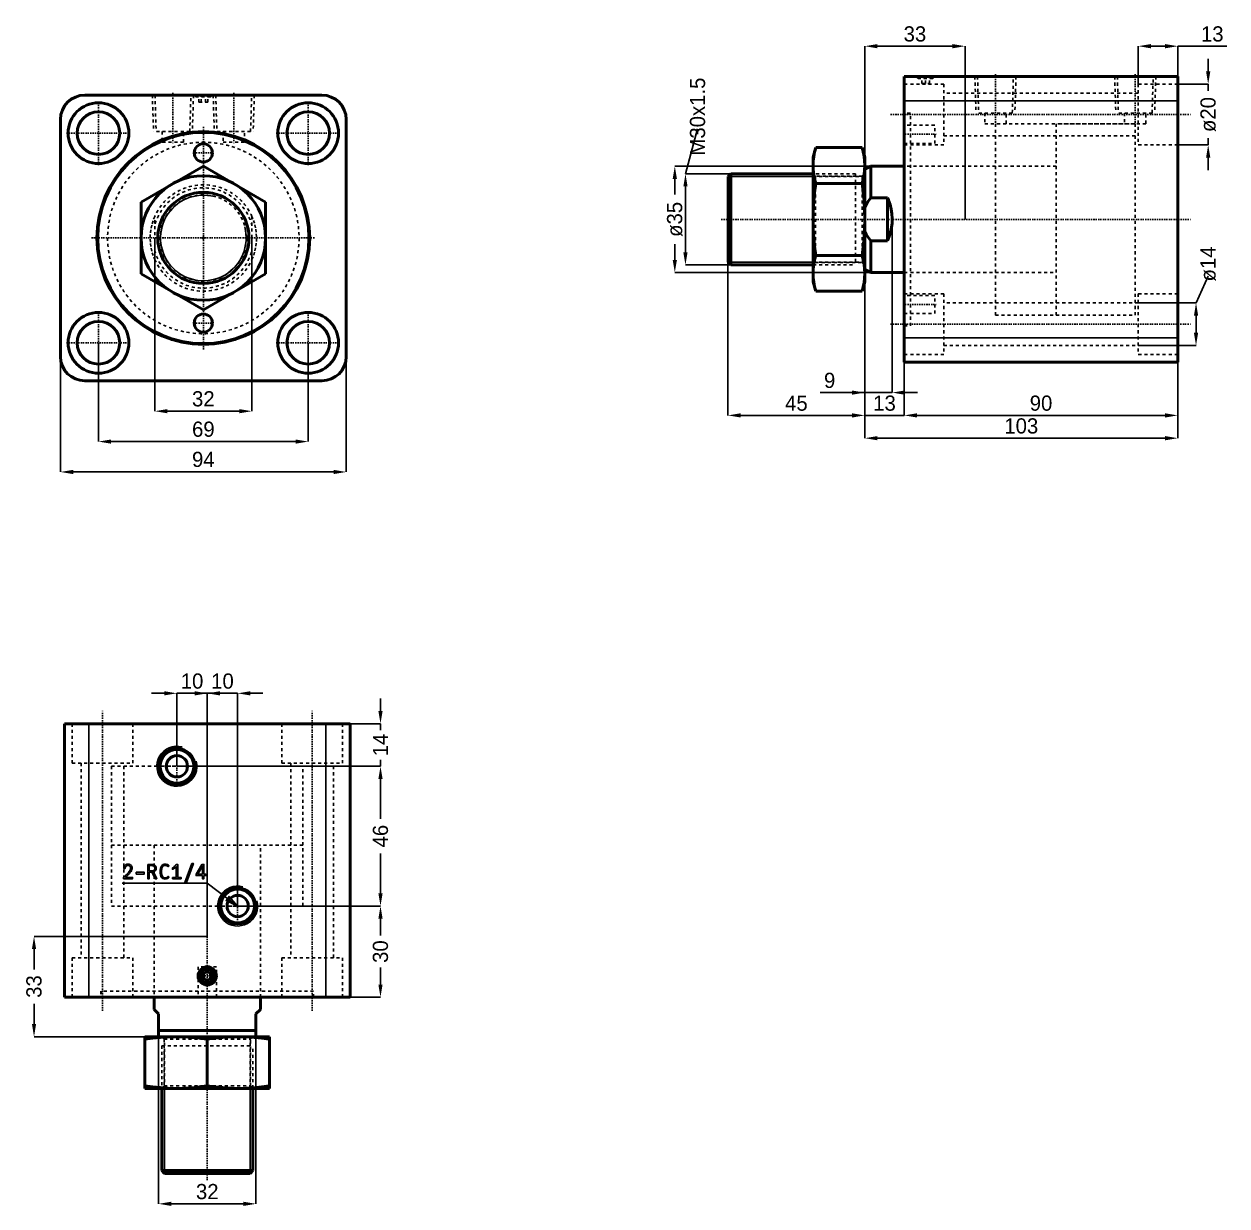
# Model space of a CAD drawing. Header units: millimetres. Extents: x -59 to 337, y -319 to 70.
import ezdxf

# ---------------------------------------------------------------- set-up
doc = ezdxf.new("R2010")
doc.units = ezdxf.units.MM
doc.linetypes.add('Center', pattern=[1.5, 0.45, -0.5, 0.05, -0.5])
doc.linetypes.add('Dashed', pattern=[2, 1, -1])
for name, color, linetype, lineweight in [('2d ConnectionPoints', 7, 'Continuous', 50), ('AM_0', 7, 'Continuous', 50), ('AM_4', 3, 'Continuous', 25), ('AM_5', 3, 'Continuous', 25), ('AM_7', 7, 'Center', 25), ('AM_9', 6, 'Dashed', 25)]:
    doc.layers.add(name, color=color, linetype=linetype, lineweight=lineweight)
doc.dimstyles.new('ISO-25', dxfattribs={"dimtxt": 2.5, "dimasz": 2.5, "dimexe": 1.25, "dimexo": 0.625, "dimtad": 1, "dimtxsty": 'Standard', "dimcen": 2.5, "dimadec": 0, "dimazin": 0, "dimtfac": 1, "dimtmove": 0, "dimatfit": 3, "dimfxl": 1, "dimarcsym": 0})

# ---------------------------------------------------------------- blocks, each defined once
blk = doc.blocks.new('1_CXHC_NUTM30X1_5_0_in_CXHC_A_EX_SD_63_20ST_0__CN_0')
at = {"layer": 'AM_0'}
for p, q in [((-20.5, 11.84), (0, 23.67)), ((0, 23.67), (20.5, 11.84)), ((-20.5, -11.84), (-20.5, 11.84)), ((20.5, 11.84), (20.5, -11.84)), ((0, -23.67), (-20.5, -11.84)), ((20.5, -11.84), (0, -23.67))]:
    blk.add_line(p, q, dxfattribs=at)
blk.add_circle((0, 0), 20.5, dxfattribs=at)
at = {"layer": 'AM_9'}
blk.add_circle((0, 0), 14.19, dxfattribs=at)
blk = doc.blocks.new('2_RODcxhc_a_sd_63_20_EX_0_in_CXHC_A_EX_SD_63_20ST_0__CN_0')
at = {"layer": 'AM_0'}
blk.add_circle((0, 0), 15, dxfattribs=at)
at = {"layer": 'AM_5'}
blk.add_arc((0, 0), 14.08, 75, 15, dxfattribs=at)
at = {"layer": 'AM_9'}
for p, q in [((-16, -7.09), (-16, 7.09)), ((16, 7.09), (16, -7.09))]:
    blk.add_line(p, q, dxfattribs=at)
for points in [[(-16, 7.09), (-16.56, 5.67), (-16.99, 4.2), (-17.29, 2.71), (-17.46, 1.19), (-17.5, -0.34), (-17.4, -1.86), (-17.17, -3.37), (-16.81, -4.85), (-16.33, -6.3), (-16, -7.09)], [(16, -7.09), (16.56, -5.67), (16.99, -4.2), (17.29, -2.71), (17.46, -1.19), (17.5, 0.34), (17.4, 1.86), (17.17, 3.37), (16.81, 4.85), (16.33, 6.3), (16, 7.09)]]:
    blk.add_lwpolyline(points, dxfattribs=at)
for radius, start, end in [(17.5, 23.8955, 156.1045), (16.5, 14.1411, 165.8589), (16.5, 194.1411, 345.8589), (17.5, 203.8955, 336.1045)]:
    blk.add_arc((0, 0), radius, start, end, dxfattribs=at)
blk = doc.blocks.new('3_bodycxhc_a_sd_63_20_0_in_CXHC_A_EX_SD_63_20ST_0__CN_0')
at = {"layer": 'AM_0'}
for p, q in [((39, 47), (-39, 47)), ((-47, 39), (-47, -39)), ((47, -39), (47, 39)), ((-39, -47), (39, -47))]:
    blk.add_line(p, q, dxfattribs=at)
for centre, radius in [((-34.5, 34.5), 10), ((34.5, 34.5), 10), ((-34.5, 34.5), 7), ((34.5, 34.5), 7), ((0, 0), 35), ((0, 0), 34.75), ((0, 28), 3), ((-34.5, -34.5), 10), ((-34.5, -34.5), 7), ((0, -28), 3), ((34.5, -34.5), 10), ((34.5, -34.5), 7)]:
    blk.add_circle(centre, radius, dxfattribs=at)
for centre, start, end in [((-39, 39), 90, 180), ((39, 39), 0, 90), ((-39, -39), 180, 270), ((39, -39), 270, 360)]:
    blk.add_arc(centre, 8, start, end, dxfattribs=at)
at = {"layer": 'AM_5', "linetype": 'Dashed'}
for p, q in [((-16.77, 47), (-16.39, 35)), ((-3.23, 47), (-3.61, 35)), ((3.23, 47), (3.61, 35)), ((16.77, 47), (16.39, 35))]:
    blk.add_line(p, q, dxfattribs=at)
at = {"layer": 'AM_7'}
for p, q in [((-10, 47.77), (-10, 30.73)), ((10, 47.77), (10, 30.73)), ((-34.5, 24), (-34.5, 45)), ((0, 47.03), (0, 46.37)), ((34.5, 24), (34.5, 45)), ((0, -36.75), (0, 36.75)), ((-45, 34.5), (-24, 34.5)), ((24, 34.5), (45, 34.5)), ((-3.15, 28), (3.15, 28)), ((-36.75, 0), (36.75, 0)), ((-34.5, -45), (-34.5, -24)), ((34.5, -45), (34.5, -24)), ((-3.15, -28), (3.15, -28)), ((-45, -34.5), (-24, -34.5)), ((24, -34.5), (45, -34.5))]:
    blk.add_line(p, q, dxfattribs=at)
at = {"layer": 'AM_9'}
for p, q in [((-15.91, 47), (-15.54, 35)), ((-4.46, 35), (-4.09, 47)), ((-3, 47), (-2.4, 46.4)), ((-2.1, 46.7), (-2.4, 46.4)), ((2.4, 46.4), (-2.4, 46.4)), ((2.1, 46.7), (-2.1, 46.7)), ((-1.44, 44.7), (-1.44, 46.7)), ((-1.44, 44.7), (1.44, 44.7)), ((-0.72, 44.7), (-0.72, 46.7)), ((0.72, 44.7), (0.72, 46.7)), ((1.44, 44.7), (1.44, 46.7)), ((2.4, 46.4), (2.1, 46.7)), ((2.4, 46.4), (3, 47)), ((4.09, 47), (4.46, 35)), ((15.54, 35), (15.91, 47)), ((-4.46, 35), (-15.54, 35)), ((-13.5, 35), (-13.5, 31.5)), ((-6.5, 31.5), (-6.5, 35)), ((15.54, 35), (4.46, 35)), ((6.5, 35), (6.5, 31.5)), ((13.5, 31.5), (13.5, 35)), ((-6.5, 31.5), (-13.5, 31.5)), ((13.5, 31.5), (6.5, 31.5))]:
    blk.add_line(p, q, dxfattribs=at)
blk.add_circle((0, 0), 31.5, dxfattribs=at)
blk = doc.blocks.new('*D4')
at = {"layer": 'AM_5', "color": 0, "lineweight": -2}
for p, q in [((-34.5, -34.5), (-34.5, -67)), ((34.5, -34.5), (34.5, -67)), ((-30.33, -67), (30.33, -67))]:
    blk.add_line(p, q, dxfattribs=at)
at = {"layer": 'AM_5', "color": 0}
for points in [[(-30.33, -66.31), (-30.33, -67.69), (-34.5, -67)], [(30.33, -67.69), (30.33, -66.31), (34.5, -67)]]:
    blk.add_solid(points, dxfattribs=at)
at = {"layer": 'Defpoints', "color": 0}
for p in [(-34.5, -34.5), (34.5, -34.5), (34.5, -67)]:
    blk.add_point(p, dxfattribs=at)
at = {"layer": 'AM_5', "color": 0, "insert": (0, -62.95), "char_height": 5, "attachment_point": 5}
blk.add_mtext('69', dxfattribs=at)
blk = doc.blocks.new('*D5')
at = {"layer": 'AM_5', "color": 0, "lineweight": -2}
for p, q in [((-47, -39), (-47, -77)), ((47, -39), (47, -77)), ((-42.83, -77), (42.83, -77))]:
    blk.add_line(p, q, dxfattribs=at)
at = {"layer": 'AM_5', "color": 0}
for points in [[(-42.83, -76.31), (-42.83, -77.69), (-47, -77)], [(42.83, -77.69), (42.83, -76.31), (47, -77)]]:
    blk.add_solid(points, dxfattribs=at)
at = {"layer": 'Defpoints', "color": 0}
for p in [(-47, -39), (47, -39), (47, -77)]:
    blk.add_point(p, dxfattribs=at)
at = {"layer": 'AM_5', "color": 0, "insert": (0, -72.89), "char_height": 5, "attachment_point": 5}
blk.add_mtext('94', dxfattribs=at)
blk = doc.blocks.new('*D6')
at = {"layer": 'AM_5', "color": 0, "lineweight": -2}
for p, q in [((-16, 0), (-16, -57)), ((16, 0), (16, -57)), ((-11.83, -57), (11.83, -57))]:
    blk.add_line(p, q, dxfattribs=at)
at = {"layer": 'AM_5', "color": 0}
for points in [[(-11.83, -56.31), (-11.83, -57.69), (-16, -57)], [(11.83, -57.69), (11.83, -56.31), (16, -57)]]:
    blk.add_solid(points, dxfattribs=at)
at = {"layer": 'Defpoints', "color": 0}
for p in [(-16, 0), (16, 0), (16, -57)]:
    blk.add_point(p, dxfattribs=at)
at = {"layer": 'AM_5', "color": 0, "insert": (0, -52.95), "char_height": 5, "attachment_point": 5}
blk.add_mtext('32', dxfattribs=at)
blk = doc.blocks.new('1_CXHC_NUTM30X1_5_0_in_CXHC_A_EX_SD_63_20ST_0__CN_2')
at = {"layer": 'AM_0'}
for p, q in [((-29.15, 23.67), (-30, 20.5)), ((-30, 20.5), (-30, -20.5)), ((-29.15, 23.67), (-13.85, 23.67)), ((-13, 20.5), (-13.85, 23.67)), ((-13, 20.5), (-13, -20.5)), ((-29.15, 11.84), (-13.85, 11.84)), ((-29.15, -11.84), (-13.85, -11.84)), ((-30, -20.5), (-29.15, -23.67)), ((-29.15, -23.67), (-13.85, -23.67)), ((-13.85, -23.67), (-13, -20.5))]:
    blk.add_line(p, q, dxfattribs=at)
for points in [[(-29.15, 23.67), (-29.51, 22.2), (-29.77, 20.73), (-29.94, 19.24), (-30, 17.75)], [(-13, 17.75), (-13.06, 19.23), (-13.22, 20.71), (-13.49, 22.19), (-13.85, 23.67)], [(-30, 17.75), (-29.94, 16.27), (-29.78, 14.79), (-29.51, 13.31), (-29.15, 11.84)], [(-13.85, 11.84), (-13.49, 13.31), (-13.23, 14.78), (-13.06, 16.27), (-13, 17.75)], [(-29.15, 11.84), (-29.51, 8.89), (-29.77, 5.94), (-29.94, 2.97), (-30, 0)], [(-13, 0), (-13.06, 3.05), (-13.24, 6.09), (-13.5, 8.97), (-13.85, 11.84)], [(-30, 0), (-29.94, -3.05), (-29.76, -6.09), (-29.5, -8.97), (-29.15, -11.84)], [(-13.85, -11.84), (-13.49, -8.89), (-13.23, -5.94), (-13.06, -2.97), (-13, 0)], [(-29.15, -11.84), (-29.51, -13.31), (-29.77, -14.78), (-29.94, -16.27), (-30, -17.75)], [(-13, -17.75), (-13.06, -16.27), (-13.22, -14.79), (-13.49, -13.31), (-13.85, -11.84)], [(-30, -17.75), (-29.94, -19.23), (-29.78, -20.71), (-29.51, -22.19), (-29.15, -23.67)], [(-13.85, -23.67), (-13.49, -22.2), (-13.23, -20.73), (-13.06, -19.24), (-13, -17.75)]]:
    blk.add_lwpolyline(points, dxfattribs=at)
at = {"layer": 'AM_9'}
for p, q in [((-29.19, 14.19), (-30, 15)), ((-13.81, 14.19), (-29.19, 14.19)), ((-29.19, 14.19), (-29.19, -14.19)), ((-13, 15), (-13.81, 14.19)), ((-13.81, 14.19), (-13.81, -14.19)), ((-30, -15), (-29.19, -14.19)), ((-29.19, -14.19), (-13.81, -14.19)), ((-13.81, -14.19), (-13, -15))]:
    blk.add_line(p, q, dxfattribs=at)
blk = doc.blocks.new('2_RODcxhc_a_sd_63_20_EX_0_in_CXHC_A_EX_SD_63_20ST_0__CN_2')
at = {"layer": 'AM_0'}
for p, q in [((-11, 17.5), (-13, 16.5)), ((0, 17.5), (-11, 17.5)), ((-11, 17.5), (-11, 7.09)), ((-57.08, 15), (-58, 14.08)), ((-58, 14.08), (-58, -14.08)), ((-30, 15), (-57.08, 15)), ((-57.08, 15), (-57.08, -15)), ((-5.5, 7.09), (-11, 7.09)), ((-5.5, 7.09), (-5.5, -7.09)), ((-11, -7.09), (-5.5, -7.09)), ((-11, -7.09), (-11, -17.5)), ((-58, -14.08), (-57.08, -15)), ((-57.08, -15), (-30, -15)), ((-13, -16.5), (-11, -17.5)), ((-11, -17.5), (0, -17.5))]:
    blk.add_line(p, q, dxfattribs=at)
for points in [[(-11, 7.09), (-12.08, 5.62), (-13, 4.03)], [(-5.5, -7.09), (-4.94, -5.67), (-4.51, -4.2), (-4.21, -2.71), (-4.04, -1.19), (-4, 0.34), (-4.1, 1.86), (-4.33, 3.37), (-4.69, 4.85), (-5.17, 6.3), (-5.5, 7.09)], [(-13, -4.03), (-12.53, -4.91), (-11.99, -5.75), (-11, -7.09)]]:
    blk.add_lwpolyline(points, dxfattribs=at)
at = {"layer": 'AM_5'}
for p, q in [((-58, 14.08), (-30, 14.08)), ((-58, -14.08), (-30, -14.08))]:
    blk.add_line(p, q, dxfattribs=at)
at = {"layer": 'AM_5', "linetype": 'Dashed'}
for p, q in [((-30, 14.08), (-16, 14.08)), ((-30, -14.08), (-16, -14.08))]:
    blk.add_line(p, q, dxfattribs=at)
at = {"layer": 'AM_7'}
blk.add_line((-60.25, 0), (94.5, 0), dxfattribs=at)
at = {"layer": 'AM_9'}
for p, q in [((76, 31.5), (50, 31.5)), ((50, 31.5), (50, -31.5)), ((76, 31.5), (76, -31.5)), ((50, 17.5), (0, 17.5)), ((-16, 15), (-30, 15)), ((-16, 15), (-16, -15)), ((-13, 14.08), (-16, 14.08)), ((-30, -15), (-16, -15)), ((-16, -14.08), (-13, -14.08)), ((0, -17.5), (50, -17.5)), ((50, -31.5), (76, -31.5))]:
    blk.add_line(p, q, dxfattribs=at)
blk = doc.blocks.new('3_bodycxhc_a_sd_63_20_0_in_CXHC_A_EX_SD_63_20ST_0__CN_2')
at = {"layer": 'AM_0'}
for p, q in [((90, 47), (0, 47)), ((0, -47), (0, 47)), ((90, -47), (90, 47)), ((90, -47), (0, -47))]:
    blk.add_line(p, q, dxfattribs=at)
at = {"layer": 'AM_4'}
for p, q in [((90, 39), (0, 39)), ((90, -39), (0, -39))]:
    blk.add_line(p, q, dxfattribs=at)
at = {"layer": 'AM_5', "linetype": 'Dashed'}
for p, q in [((23.23, 47), (23.61, 35)), ((36.77, 47), (36.39, 35)), ((69.23, 47), (69.61, 35)), ((82.77, 47), (82.39, 35))]:
    blk.add_line(p, q, dxfattribs=at)
at = {"layer": 'AM_7'}
for p, q in [((30, 47.77), (30, 30.73)), ((76, 47.77), (76, 30.73)), ((7, 47.03), (7, 46.37)), ((-4.5, 34.5), (94.5, 34.5)), ((-0.5, 28), (10.5, 28)), ((-0.5, -28), (10.5, -28)), ((-4.5, -34.5), (94.5, -34.5))]:
    blk.add_line(p, q, dxfattribs=at)
at = {"layer": 'AM_9'}
for p, q in [((13, 44.5), (0, 44.5)), ((4, 47), (4.6, 46.4)), ((4.9, 46.7), (4.6, 46.4)), ((9.4, 46.4), (4.6, 46.4)), ((9.1, 46.7), (4.9, 46.7)), ((5.75, 44.7), (5.75, 46.7)), ((5.75, 44.7), (8.25, 44.7)), ((7, 44.7), (7, 46.7)), ((8.25, 44.7), (8.25, 46.7)), ((9.4, 46.4), (9.1, 46.7)), ((9.4, 46.4), (10, 47)), ((13, 44.5), (13, 24.5)), ((24.09, 47), (24.46, 35)), ((35.54, 35), (35.91, 47)), ((70.09, 47), (70.46, 35)), ((90, 44.5), (77, 44.5)), ((77, 44.5), (77, 24.5)), ((81.54, 35), (81.91, 47)), ((77, 41.5), (13, 41.5)), ((2, 35), (0, 35)), ((2, 34.75), (0, 34.75)), ((2, -35), (2, 35)), ((35.54, 35), (24.46, 35)), ((26.5, 35), (26.5, 31.5)), ((33.5, 31.5), (33.5, 35)), ((81.54, 35), (70.46, 35)), ((72.5, 35), (72.5, 31.5)), ((79.5, 31.5), (79.5, 35)), ((10, 31), (0, 31)), ((10, 25), (10, 31)), ((79.5, 31.5), (26.5, 31.5)), ((30, 31.5), (30, -31.5)), ((76, 31.5), (76, -31.5)), ((0, 25), (10, 25)), ((0, 24.5), (13, 24.5)), ((13, 27.5), (77, 27.5)), ((77, 24.5), (90, 24.5)), ((30, 17.5), (0, 17.5)), ((0, -17.5), (30, -17.5)), ((13, -24.5), (0, -24.5)), ((10, -25), (0, -25)), ((10, -31), (10, -25)), ((13, -24.5), (13, -44.5)), ((77, -27.5), (13, -27.5)), ((90, -24.5), (77, -24.5)), ((77, -24.5), (77, -44.5)), ((0, -31), (10, -31)), ((30, -31.5), (76, -31.5)), ((0, -34.75), (2, -34.75)), ((0, -35), (2, -35)), ((13, -41.5), (77, -41.5)), ((0, -44.5), (13, -44.5)), ((77, -44.5), (90, -44.5))]:
    blk.add_line(p, q, dxfattribs=at)
blk = doc.blocks.new('*D22')
at = {"layer": 'AM_5', "color": 0, "lineweight": -2}
for p, q in [((219.63, 23.62), (155.13, 23.62)), ((155.13, 19.45), (155.13, 14.29)), ((155.13, -7.21), (155.13, -2.05)), ((219.63, -11.38), (155.13, -11.38))]:
    blk.add_line(p, q, dxfattribs=at)
at = {"layer": 'AM_5', "color": 0}
for points in [[(155.83, 19.45), (154.44, 19.45), (155.13, 23.62)], [(154.44, -7.21), (155.83, -7.21), (155.13, -11.38)]]:
    blk.add_solid(points, dxfattribs=at)
at = {"layer": 'Defpoints', "color": 0}
for p in [(219.63, 23.62), (155.13, -11.38), (219.63, -11.38)]:
    blk.add_point(p, dxfattribs=at)
at = {"layer": 'AM_5', "color": 0, "insert": (155.13, 6.12), "char_height": 5, "attachment_point": 5, "rotation": 90}
blk.add_mtext('ø35', dxfattribs=at)
blk = doc.blocks.new('*D23')
at = {"layer": 'AM_5', "color": 0, "lineweight": -2}
for p, q in [((217.63, 6.12), (217.63, -50.88)), ((226.63, 6.12), (226.63, -50.88)), ((217.63, -50.88), (202.91, -50.88)), ((217.63, -50.88), (226.63, -50.88)), ((230.8, -50.88), (234.97, -50.88))]:
    blk.add_line(p, q, dxfattribs=at)
at = {"layer": 'AM_5', "color": 0}
for points in [[(213.47, -51.58), (213.47, -50.19), (217.63, -50.88)], [(230.8, -50.19), (230.8, -51.58), (226.63, -50.88)]]:
    blk.add_solid(points, dxfattribs=at)
at = {"layer": 'Defpoints', "color": 0}
for p in [(217.63, 6.12), (226.63, 6.12), (226.63, -50.88)]:
    blk.add_point(p, dxfattribs=at)
at = {"layer": 'AM_5', "color": 0, "insert": (206.08, -46.88), "char_height": 5, "attachment_point": 5}
blk.add_mtext('9', dxfattribs=at)
blk = doc.blocks.new('*D24')
at = {"layer": 'AM_5', "color": 0, "lineweight": -2}
for p, q in [((217.63, 6.12), (217.63, -58.38)), ((230.63, -32.88), (230.63, -58.38)), ((217.63, -58.38), (230.63, -58.38))]:
    blk.add_line(p, q, dxfattribs=at)
at = {"layer": 'Defpoints', "color": 0}
for p in [(217.63, 6.12), (230.63, -32.88), (230.63, -58.38)]:
    blk.add_point(p, dxfattribs=at)
at = {"layer": 'AM_5', "color": 0, "insert": (224.13, -54.38), "char_height": 5, "attachment_point": 5}
blk.add_mtext('13', dxfattribs=at)
blk = doc.blocks.new('*D25')
at = {"layer": 'AM_5', "color": 0, "lineweight": -2}
for p, q in [((172.63, 6.12), (172.63, -58.38)), ((217.63, 6.12), (217.63, -58.38)), ((213.47, -58.38), (176.8, -58.38))]:
    blk.add_line(p, q, dxfattribs=at)
at = {"layer": 'AM_5', "color": 0}
for points in [[(176.8, -57.69), (176.8, -59.08), (172.63, -58.38)], [(213.47, -59.08), (213.47, -57.69), (217.63, -58.38)]]:
    blk.add_solid(points, dxfattribs=at)
at = {"layer": 'Defpoints', "color": 0}
for p in [(172.63, 6.12), (217.63, 6.12), (172.63, -58.38)]:
    blk.add_point(p, dxfattribs=at)
at = {"layer": 'AM_5', "color": 0, "insert": (195.13, -54.38), "char_height": 5, "attachment_point": 5}
blk.add_mtext('45', dxfattribs=at)
blk = doc.blocks.new('*D26')
at = {"layer": 'AM_5', "color": 0, "lineweight": -2}
for p, q in [((230.63, -32.88), (230.63, -58.38)), ((320.63, -40.88), (320.63, -58.38)), ((316.47, -58.38), (234.8, -58.38))]:
    blk.add_line(p, q, dxfattribs=at)
at = {"layer": 'AM_5', "color": 0}
for points in [[(234.8, -57.69), (234.8, -59.08), (230.63, -58.38)], [(316.47, -59.08), (316.47, -57.69), (320.63, -58.38)]]:
    blk.add_solid(points, dxfattribs=at)
at = {"layer": 'Defpoints', "color": 0}
for p in [(230.63, -32.88), (320.63, -40.88), (230.63, -58.38)]:
    blk.add_point(p, dxfattribs=at)
at = {"layer": 'AM_5', "color": 0, "insert": (275.63, -54.38), "char_height": 5, "attachment_point": 5}
blk.add_mtext('90', dxfattribs=at)
blk = doc.blocks.new('*D27')
at = {"layer": 'AM_5', "color": 0, "lineweight": -2}
for p, q in [((217.63, 6.12), (217.63, -65.88)), ((320.63, -40.88), (320.63, -65.88)), ((316.47, -65.88), (221.8, -65.88))]:
    blk.add_line(p, q, dxfattribs=at)
at = {"layer": 'AM_5', "color": 0}
for points in [[(221.8, -65.19), (221.8, -66.58), (217.63, -65.88)], [(316.47, -66.58), (316.47, -65.19), (320.63, -65.88)]]:
    blk.add_solid(points, dxfattribs=at)
at = {"layer": 'Defpoints', "color": 0}
for p in [(217.63, 6.12), (320.63, -40.88), (217.63, -65.88)]:
    blk.add_point(p, dxfattribs=at)
at = {"layer": 'AM_5', "color": 0, "insert": (269.13, -61.88), "char_height": 5, "attachment_point": 5}
blk.add_mtext('103', dxfattribs=at)
blk = doc.blocks.new('*D28')
at = {"layer": 'AM_5', "color": 0, "lineweight": -2}
for p, q in [((326.63, -21.38), (330.63, -12.55)), ((307.63, -21.38), (326.63, -21.38)), ((326.63, -25.55), (326.63, -31.21)), ((307.63, -35.38), (326.63, -35.38))]:
    blk.add_line(p, q, dxfattribs=at)
at = {"layer": 'AM_5', "color": 0}
for points in [[(327.33, -25.55), (325.94, -25.55), (326.63, -21.38)], [(325.94, -31.21), (327.33, -31.21), (326.63, -35.38)]]:
    blk.add_solid(points, dxfattribs=at)
at = {"layer": 'Defpoints', "color": 0}
for p in [(307.63, -21.38), (307.63, -35.38), (326.63, -35.38)]:
    blk.add_point(p, dxfattribs=at)
at = {"layer": 'AM_5', "color": 0, "insert": (330.63, -8.55), "char_height": 5, "attachment_point": 5, "rotation": 90}
blk.add_mtext('ø14', dxfattribs=at)
blk = doc.blocks.new('*D29')
at = {"layer": 'AM_5', "color": 0, "lineweight": -2}
for p, q in [((330.63, 54.79), (330.63, 58.95)), ((320.63, 50.62), (330.63, 50.62)), ((330.63, 50.62), (330.63, 48.37)), ((330.63, 30.62), (330.63, 32.87)), ((320.63, 30.62), (330.63, 30.62)), ((330.63, 26.45), (330.63, 22.29))]:
    blk.add_line(p, q, dxfattribs=at)
at = {"layer": 'AM_5', "color": 0}
for points in [[(329.94, 54.79), (331.33, 54.79), (330.63, 50.62)], [(331.33, 26.45), (329.94, 26.45), (330.63, 30.62)]]:
    blk.add_solid(points, dxfattribs=at)
at = {"layer": 'Defpoints', "color": 0}
for p in [(320.63, 50.62), (330.63, 50.62), (320.63, 30.62)]:
    blk.add_point(p, dxfattribs=at)
at = {"layer": 'AM_5', "color": 0, "insert": (330.63, 40.62), "char_height": 5, "attachment_point": 5, "rotation": 90}
blk.add_mtext('ø20', dxfattribs=at)
blk = doc.blocks.new('*D30')
at = {"layer": 'AM_5', "color": 0, "lineweight": -2}
for p, q in [((307.63, 50.62), (307.63, 63.12)), ((311.8, 63.12), (316.47, 63.12)), ((320.63, 50.62), (320.63, 63.12)), ((320.63, 63.12), (336.8, 63.12))]:
    blk.add_line(p, q, dxfattribs=at)
at = {"layer": 'AM_5', "color": 0}
for points in [[(311.8, 63.81), (311.8, 62.42), (307.63, 63.12)], [(316.47, 62.42), (316.47, 63.81), (320.63, 63.12)]]:
    blk.add_solid(points, dxfattribs=at)
at = {"layer": 'Defpoints', "color": 0}
for p in [(320.63, 63.12), (307.63, 50.62), (320.63, 50.62)]:
    blk.add_point(p, dxfattribs=at)
at = {"layer": 'AM_5', "color": 0, "insert": (331.97, 67.12), "char_height": 5, "attachment_point": 5}
blk.add_mtext('13', dxfattribs=at)
blk = doc.blocks.new('*D31')
at = {"layer": 'AM_5', "color": 0, "lineweight": -2}
for p, q in [((158.63, 21.12), (162.63, 35.95)), ((173.63, 21.12), (158.63, 21.12)), ((158.63, -4.71), (158.63, 16.95)), ((173.63, -8.88), (158.63, -8.88))]:
    blk.add_line(p, q, dxfattribs=at)
at = {"layer": 'AM_5', "color": 0}
for points in [[(159.33, 16.95), (157.94, 16.95), (158.63, 21.12)], [(157.94, -4.71), (159.33, -4.71), (158.63, -8.88)]]:
    blk.add_solid(points, dxfattribs=at)
at = {"layer": 'Defpoints', "color": 0}
for p in [(158.63, 21.12), (173.63, 21.12), (173.63, -8.88)]:
    blk.add_point(p, dxfattribs=at)
at = {"layer": 'AM_5', "color": 0, "insert": (162.63, 39.95), "char_height": 5, "attachment_point": 5, "rotation": 90}
blk.add_mtext('M30x1.5', dxfattribs=at)
blk = doc.blocks.new('*D32')
at = {"layer": 'AM_5', "color": 0, "lineweight": -2}
for p, q in [((217.63, 6.12), (217.63, 63.12)), ((221.8, 63.12), (246.47, 63.12)), ((250.63, 6.12), (250.63, 63.12))]:
    blk.add_line(p, q, dxfattribs=at)
at = {"layer": 'AM_5', "color": 0}
for points in [[(221.8, 63.81), (221.8, 62.42), (217.63, 63.12)], [(246.47, 62.42), (246.47, 63.81), (250.63, 63.12)]]:
    blk.add_solid(points, dxfattribs=at)
at = {"layer": 'Defpoints', "color": 0}
for p in [(250.63, 63.12), (217.63, 6.12), (250.63, 6.12)]:
    blk.add_point(p, dxfattribs=at)
at = {"layer": 'AM_5', "color": 0, "insert": (234.13, 67.12), "char_height": 5, "attachment_point": 5}
blk.add_mtext('33', dxfattribs=at)
blk = doc.blocks.new('1_CXHC_NUTM30X1_5_0_in_CXHC_A_EX_SD_63_20ST_0__CN_4')
at = {"layer": 'AM_0'}
for p, q in [((-20.5, -13), (20.5, -13)), ((-20.5, -30), (-20.5, -13)), ((0, -29.15), (0, -13.85)), ((20.5, -13), (20.5, -30)), ((-20.5, -30), (20.5, -30))]:
    blk.add_line(p, q, dxfattribs=at)
for points in [[(-10.25, -13), (-12.81, -13.06), (-15.38, -13.22), (-17.94, -13.49), (-20.5, -13.85)], [(0, -13.85), (-2.55, -13.49), (-5.1, -13.23), (-7.67, -13.06), (-10.25, -13)], [(10.25, -13), (7.69, -13.06), (5.12, -13.22), (2.56, -13.49), (0, -13.85)], [(20.5, -13.85), (17.95, -13.49), (15.4, -13.23), (12.83, -13.06), (10.25, -13)], [(-20.5, -29.15), (-17.95, -29.51), (-15.4, -29.77), (-12.83, -29.94), (-10.25, -30)], [(-10.25, -30), (-7.69, -29.94), (-5.12, -29.78), (-2.56, -29.51), (0, -29.15)], [(0, -29.15), (2.55, -29.51), (5.1, -29.77), (7.67, -29.94), (10.25, -30)], [(10.25, -30), (12.81, -29.94), (15.38, -29.78), (17.94, -29.51), (20.5, -29.15)]]:
    blk.add_lwpolyline(points, dxfattribs=at)
at = {"layer": 'AM_9'}
for p, q in [((-15, -13), (-14.19, -13.81)), ((-14.19, -13.81), (-14.19, -29.19)), ((-14.19, -13.81), (14.19, -13.81)), ((14.19, -13.81), (15, -13)), ((14.19, -29.19), (14.19, -13.81)), ((-14.19, -29.19), (-15, -30)), ((-14.19, -29.19), (14.19, -29.19)), ((15, -30), (14.19, -29.19))]:
    blk.add_line(p, q, dxfattribs=at)
blk = doc.blocks.new('2_RODcxhc_a_sd_63_20_EX_0_in_CXHC_A_EX_SD_63_20ST_0__CN_4')
at = {"layer": 'AM_0'}
for p, q in [((-17.5, 0), (-17.5, -4)), ((17.5, -4), (17.5, 0)), ((-16, -5.5), (-17.5, -4)), ((-16, -13), (-16, -5.5)), ((17.5, -4), (16, -5.5)), ((16, -5.5), (16, -13)), ((-16, -11), (16, -11)), ((-15, -30), (-15, -57.08)), ((15, -57.08), (15, -30)), ((-15, -57.08), (15, -57.08)), ((-15, -57.08), (-14.08, -58)), ((-14.08, -58), (14.08, -58)), ((14.08, -58), (15, -57.08))]:
    blk.add_line(p, q, dxfattribs=at)
at = {"layer": 'AM_5', "linetype": 'Dashed'}
for p, q in [((-15, -16), (15, -16)), ((-14.08, -30), (-14.08, -16)), ((14.08, -30), (14.08, -16))]:
    blk.add_line(p, q, dxfattribs=at)
at = {"layer": 'AM_5'}
for p, q in [((-14.08, -58), (-14.08, -30)), ((14.08, -58), (14.08, -30))]:
    blk.add_line(p, q, dxfattribs=at)
at = {"layer": 'AM_7'}
blk.add_line((0, -60.25), (0, 94.5), dxfattribs=at)
at = {"layer": 'AM_9'}
for p, q in [((-31.5, 76), (31.5, 76)), ((-31.5, 76), (-31.5, 50)), ((31.5, 50), (31.5, 76)), ((-31.5, 50), (31.5, 50)), ((-17.5, 50), (-17.5, 0)), ((17.5, 0), (17.5, 50)), ((-14.08, -13), (-14.08, -16)), ((14.08, -16), (14.08, -13)), ((-15, -16), (-15, -30)), ((15, -30), (15, -16))]:
    blk.add_line(p, q, dxfattribs=at)
blk = doc.blocks.new('3_bodycxhc_a_sd_63_20_0_in_CXHC_A_EX_SD_63_20ST_0__CN_4')
at = {"layer": 'AM_0'}
for p, q in [((47, 90), (-47, 90)), ((-47, 90), (-47, 0)), ((47, 90), (47, 0)), ((-0.72, 8.25), (-1.44, 7)), ((0.72, 8.25), (-0.72, 8.25)), ((1.44, 7), (0.72, 8.25)), ((-1.44, 7), (-0.72, 5.75)), ((-0.72, 5.75), (0.72, 5.75)), ((0.72, 5.75), (1.44, 7)), ((47, 0), (-47, 0))]:
    blk.add_line(p, q, dxfattribs=at)
for centre, radius in [((-10, 76), 5.91), ((-10, 76), 5.54), ((-10, 76), 3.5), ((10, 30), 5.91), ((10, 30), 5.54), ((10, 30), 3.5), ((0, 7), 3), ((0, 7), 2.4), ((0, 7), 2.1)]:
    blk.add_circle(centre, radius, dxfattribs=at)
at = {"layer": 'AM_4'}
for p, q in [((-39, 90), (-39, 0)), ((39, 90), (39, 0))]:
    blk.add_line(p, q, dxfattribs=at)
at = {"layer": 'AM_5'}
for centre in [(-10, 76), (10, 30)]:
    blk.add_arc(centre, 6.58, 75, 15, dxfattribs=at)
at = {"layer": 'AM_7'}
for p, q in [((-34.5, -4.5), (-34.5, 94.5)), ((34.5, -4.5), (34.5, 94.5)), ((-10, 69.79), (-10, 82.21)), ((-16.21, 76), (-3.79, 76)), ((10, 23.79), (10, 36.21)), ((3.79, 30), (16.21, 30)), ((-3.15, 7), (3.15, 7))]:
    blk.add_line(p, q, dxfattribs=at)
at = {"layer": 'AM_9'}
for p, q in [((-44.5, 90), (-44.5, 77)), ((-24.5, 77), (-24.5, 90)), ((24.5, 90), (24.5, 77)), ((44.5, 77), (44.5, 90)), ((-44.5, 77), (-24.5, 77)), ((-41.5, 77), (-41.5, 13)), ((-31.5, 76), (31.5, 76)), ((-31.5, 76), (-31.5, 30)), ((-27.5, 13), (-27.5, 77)), ((24.5, 77), (44.5, 77)), ((27.5, 77), (27.5, 13)), ((31.5, 30), (31.5, 76)), ((41.5, 13), (41.5, 77)), ((-31.5, 30), (31.5, 30)), ((-17.5, 30), (-17.5, 0)), ((17.5, 0), (17.5, 30)), ((-44.5, 13), (-24.5, 13)), ((-44.5, 13), (-44.5, 0)), ((-24.5, 0), (-24.5, 13)), ((24.5, 13), (44.5, 13)), ((24.5, 13), (24.5, 0)), ((44.5, 0), (44.5, 13)), ((3, 10), (-3, 10)), ((-3, 10), (-3, 0)), ((3, 0), (3, 10)), ((35, 2), (-35, 2)), ((-35, 2), (-35, 0)), ((-34.75, 2), (-34.75, 0)), ((34.75, 0), (34.75, 2)), ((35, 0), (35, 2))]:
    blk.add_line(p, q, dxfattribs=at)
blk = doc.blocks.new('*D45')
at = {"layer": 'AM_5', "color": 0, "lineweight": -2}
for p, q in [((-14.71, -262.84), (-14.71, -317.84)), ((17.29, -262.84), (17.29, -317.84)), ((-10.54, -317.84), (13.12, -317.84))]:
    blk.add_line(p, q, dxfattribs=at)
at = {"layer": 'AM_5', "color": 0}
for points in [[(-10.54, -317.15), (-10.54, -318.54), (-14.71, -317.84)], [(13.12, -318.54), (13.12, -317.15), (17.29, -317.84)]]:
    blk.add_solid(points, dxfattribs=at)
at = {"layer": 'Defpoints', "color": 0}
for p in [(-14.71, -262.84), (17.29, -262.84), (17.29, -317.84)]:
    blk.add_point(p, dxfattribs=at)
at = {"layer": 'AM_5', "color": 0, "insert": (1.29, -313.84), "char_height": 5, "attachment_point": 5}
blk.add_mtext('32', dxfattribs=at)
blk = doc.blocks.new('*D46')
at = {"layer": 'AM_5', "color": 0, "lineweight": -2}
for p, q in [((1.29, -229.84), (-55.71, -229.84)), ((-55.71, -234.01), (-55.71, -240.68)), ((-55.71, -258.68), (-55.71, -252.01)), ((-14.71, -262.84), (-55.71, -262.84))]:
    blk.add_line(p, q, dxfattribs=at)
at = {"layer": 'AM_5', "color": 0}
for points in [[(-55.02, -234.01), (-56.4, -234.01), (-55.71, -229.84)], [(-56.4, -258.68), (-55.02, -258.68), (-55.71, -262.84)]]:
    blk.add_solid(points, dxfattribs=at)
at = {"layer": 'Defpoints', "color": 0}
for p in [(-55.71, -229.84), (1.29, -229.84), (-14.71, -262.84)]:
    blk.add_point(p, dxfattribs=at)
at = {"layer": 'AM_5', "color": 0, "insert": (-55.71, -246.34), "char_height": 5, "attachment_point": 5, "rotation": 90}
blk.add_mtext('33', dxfattribs=at)
blk = doc.blocks.new('*D47')
at = {"layer": 'AM_5', "color": 0, "lineweight": -2}
for p, q in [((11.29, -219.84), (58.29, -219.84)), ((58.29, -224.01), (58.29, -229.59)), ((58.29, -245.68), (58.29, -240.09)), ((48.29, -249.84), (58.29, -249.84))]:
    blk.add_line(p, q, dxfattribs=at)
at = {"layer": 'AM_5', "color": 0}
for points in [[(58.98, -224.01), (57.6, -224.01), (58.29, -219.84)], [(57.6, -245.68), (58.98, -245.68), (58.29, -249.84)]]:
    blk.add_solid(points, dxfattribs=at)
at = {"layer": 'Defpoints', "color": 0}
for p in [(11.29, -219.84), (58.29, -219.84), (48.29, -249.84)]:
    blk.add_point(p, dxfattribs=at)
at = {"layer": 'AM_5', "color": 0, "insert": (58.29, -234.84), "char_height": 5, "attachment_point": 5, "rotation": 90}
blk.add_mtext('30', dxfattribs=at)
blk = doc.blocks.new('*D48')
at = {"layer": 'AM_5', "color": 0, "lineweight": -2}
for p, q in [((-8.71, -173.84), (58.29, -173.84)), ((58.29, -178.01), (58.29, -191.18)), ((58.29, -215.68), (58.29, -202.51)), ((11.29, -219.84), (58.29, -219.84))]:
    blk.add_line(p, q, dxfattribs=at)
at = {"layer": 'AM_5', "color": 0}
for points in [[(58.98, -178.01), (57.6, -178.01), (58.29, -173.84)], [(57.6, -215.68), (58.98, -215.68), (58.29, -219.84)]]:
    blk.add_solid(points, dxfattribs=at)
at = {"layer": 'Defpoints', "color": 0}
for p in [(-8.71, -173.84), (11.29, -219.84), (58.29, -219.84)]:
    blk.add_point(p, dxfattribs=at)
at = {"layer": 'AM_5', "color": 0, "insert": (58.29, -196.84), "char_height": 5, "attachment_point": 5, "rotation": 90}
blk.add_mtext('46', dxfattribs=at)
blk = doc.blocks.new('*D49')
at = {"layer": 'AM_5', "color": 0, "lineweight": -2}
for p, q in [((58.29, -155.68), (58.29, -151.51)), ((35.79, -159.84), (58.29, -159.84)), ((58.29, -159.84), (58.29, -162.01)), ((-8.71, -173.84), (58.29, -173.84)), ((58.29, -173.84), (58.29, -171.68)), ((58.29, -178.01), (58.29, -182.18))]:
    blk.add_line(p, q, dxfattribs=at)
at = {"layer": 'AM_5', "color": 0}
for points in [[(57.6, -155.68), (58.98, -155.68), (58.29, -159.84)], [(58.98, -178.01), (57.6, -178.01), (58.29, -173.84)]]:
    blk.add_solid(points, dxfattribs=at)
at = {"layer": 'Defpoints', "color": 0}
for p in [(35.79, -159.84), (-8.71, -173.84), (58.29, -173.84)]:
    blk.add_point(p, dxfattribs=at)
at = {"layer": 'AM_5', "color": 0, "insert": (58.29, -166.84), "char_height": 5, "attachment_point": 5, "rotation": 90}
blk.add_mtext('14', dxfattribs=at)
blk = doc.blocks.new('*D50')
at = {"layer": 'AM_5', "color": 0, "lineweight": -2}
for p, q in [((-12.88, -149.84), (-17.04, -149.84)), ((-8.71, -173.84), (-8.71, -149.84)), ((-8.71, -149.84), (1.29, -149.84)), ((1.29, -229.84), (1.29, -149.84)), ((5.46, -149.84), (9.62, -149.84))]:
    blk.add_line(p, q, dxfattribs=at)
at = {"layer": 'AM_5', "color": 0}
for points in [[(-12.88, -150.54), (-12.88, -149.15), (-8.71, -149.84)], [(5.46, -149.15), (5.46, -150.54), (1.29, -149.84)]]:
    blk.add_solid(points, dxfattribs=at)
at = {"layer": 'Defpoints', "color": 0}
for p in [(1.29, -149.84), (-8.71, -173.84), (1.29, -229.84)]:
    blk.add_point(p, dxfattribs=at)
at = {"layer": 'AM_5', "color": 0, "insert": (-3.71, -145.84), "char_height": 5, "attachment_point": 5}
blk.add_mtext('10', dxfattribs=at)
blk = doc.blocks.new('*D51')
at = {"layer": 'AM_5', "color": 0, "lineweight": -2}
for p, q in [((-2.88, -149.84), (-7.04, -149.84)), ((1.29, -229.84), (1.29, -149.84)), ((11.29, -149.84), (1.29, -149.84)), ((11.29, -219.84), (11.29, -149.84)), ((15.46, -149.84), (19.62, -149.84))]:
    blk.add_line(p, q, dxfattribs=at)
at = {"layer": 'AM_5', "color": 0}
for points in [[(-2.88, -150.54), (-2.88, -149.15), (1.29, -149.84)], [(15.46, -149.15), (15.46, -150.54), (11.29, -149.84)]]:
    blk.add_solid(points, dxfattribs=at)
at = {"layer": 'Defpoints', "color": 0}
for p in [(1.29, -149.84), (11.29, -219.84), (1.29, -229.84)]:
    blk.add_point(p, dxfattribs=at)
at = {"layer": 'AM_5', "color": 0, "insert": (6.29, -145.84), "char_height": 5, "attachment_point": 5}
blk.add_mtext('10', dxfattribs=at)
blk = doc.blocks.new('*D52')
at = {"layer": 'AM_5', "color": 0, "lineweight": -2}
for p, q in [((-14.71, -262.84), (-14.71, -317.84)), ((17.29, -262.84), (17.29, -317.84)), ((-10.54, -317.84), (13.12, -317.84))]:
    blk.add_line(p, q, dxfattribs=at)
at = {"layer": 'AM_5', "color": 0}
for points in [[(-10.54, -317.15), (-10.54, -318.54), (-14.71, -317.84)], [(13.12, -318.54), (13.12, -317.15), (17.29, -317.84)]]:
    blk.add_solid(points, dxfattribs=at)
at = {"layer": 'Defpoints', "color": 0}
for p in [(-14.71, -262.84), (17.29, -262.84), (17.29, -317.84)]:
    blk.add_point(p, dxfattribs=at)
at = {"layer": 'AM_5', "color": 0, "insert": (1.29, -313.84), "char_height": 5, "attachment_point": 5}
blk.add_mtext('32', dxfattribs=at)

msp = doc.modelspace()

# ---------------------------------------------------------------- linework, layer by layer
at = {"layer": '2d ConnectionPoints'}
for p in [(230.635, 6.119), (230.635, 6.119), (0, 0), (0, 0), (1.29, -249.843), (1.29, -249.843)]:
    msp.add_point(p, dxfattribs=at)
at = {"layer": 'AM_5'}
for p, q in [((-26.71, -212.343), (1.29, -212.343)), ((1.29, -212.343), (11.29, -219.843))]:
    msp.add_line(p, q, dxfattribs=at)
for points in [[(-3.778, -205.806), (-3.284, -205.806), (-5.566, -212.078), (-6.06, -212.078), (-3.778, -205.806)], [(-26.063, -210.232), (-26.063, -210.232), (-25.849, -210.037), (-25.544, -209.751), (-25.544, -209.751), (-25.258, -209.474), (-25.078, -209.295), (-25.078, -209.295), (-24.906, -209.114), (-24.659, -208.829), (-24.659, -208.829), (-24.426, -208.53), (-24.279, -208.321), (-24.279, -208.321), (-24.149, -208.113), (-24.008, -207.817), (-24.008, -207.817), (-23.932, -207.54), (-23.918, -207.366), (-23.918, -207.366), (-23.922, -207.268), (-23.945, -207.129), (-23.945, -207.129), (-23.988, -207.001), (-24.028, -206.92), (-24.028, -206.92), (-24.076, -206.846), (-24.159, -206.747), (-24.159, -206.747), (-24.258, -206.665), (-24.332, -206.618), (-24.332, -206.618), (-24.411, -206.58), (-24.537, -206.538), (-24.537, -206.538), (-24.672, -206.515), (-24.766, -206.511), (-24.766, -206.511), (-24.87, -206.515), (-25.018, -206.539), (-25.018, -206.539), (-25.155, -206.582), (-25.241, -206.621), (-25.241, -206.621), (-25.32, -206.67), (-25.426, -206.757), (-25.426, -206.757), (-25.515, -206.862), (-25.566, -206.942), (-25.566, -206.942), (-25.608, -207.028), (-25.653, -207.17), (-25.653, -207.17), (-25.678, -207.326), (-25.683, -207.437), (-26.17, -207.437), (-26.17, -207.437), (-26.162, -207.27), (-26.123, -207.038), (-26.123, -207.038), (-26.049, -206.828), (-25.982, -206.699), (-25.982, -206.699), (-25.901, -206.582), (-25.76, -206.428), (-25.76, -206.428), (-25.596, -206.301), (-25.473, -206.231), (-25.473, -206.231), (-25.342, -206.174), (-25.136, -206.112), (-25.136, -206.112), (-24.918, -206.079), (-24.766, -206.072), (-24.766, -206.072), (-24.624, -206.078), (-24.417, -206.11), (-24.417, -206.11), (-24.22, -206.168), (-24.093, -206.222), (-24.093, -206.222), (-23.973, -206.287), (-23.813, -206.406), (-23.813, -206.406), (-23.674, -206.55), (-23.594, -206.66), (-23.594, -206.66), (-23.527, -206.78), (-23.454, -206.976), (-23.454, -206.976), (-23.415, -207.19), (-23.408, -207.343), (-23.408, -207.343), (-23.419, -207.516), (-23.477, -207.782), (-23.477, -207.782), (-23.584, -208.056), (-23.684, -208.243), (-23.684, -208.243), (-23.798, -208.429), (-23.983, -208.698), (-23.983, -208.698), (-24.185, -208.955), (-24.329, -209.119), (-24.329, -209.119), (-24.484, -209.286), (-24.744, -209.557), (-24.744, -209.557), (-25.037, -209.853), (-25.25, -210.063), (-25.595, -210.401), (-23.268, -210.404), (-23.268, -210.843), (-26.235, -210.843), (-26.235, -210.388), (-26.063, -210.232)], [(-22.06, -208.75), (-19.46, -208.75), (-19.46, -209.335), (-22.06, -209.335), (-22.06, -208.75)], [(-18.294, -206.131), (-16.922, -206.131), (-16.922, -206.131), (-16.781, -206.136), (-16.573, -206.165), (-16.573, -206.165), (-16.37, -206.218), (-16.236, -206.267), (-16.236, -206.267), (-16.108, -206.328), (-15.934, -206.441), (-15.934, -206.441), (-15.78, -206.582), (-15.689, -206.691), (-15.689, -206.691), (-15.611, -206.812), (-15.527, -207.015), (-15.527, -207.015), (-15.481, -207.244), (-15.473, -207.411), (-15.473, -207.411), (-15.483, -207.595), (-15.539, -207.845), (-15.539, -207.845), (-15.643, -208.064), (-15.739, -208.193), (-15.739, -208.193), (-15.852, -208.307), (-16.046, -208.452), (-16.046, -208.452), (-16.269, -208.564), (-16.435, -208.62), (-15.356, -210.876), (-15.882, -210.876), (-16.935, -208.698), (-17.007, -208.698), (-17.813, -208.698), (-17.813, -210.843), (-18.294, -210.843), (-18.294, -206.131)], [(-17.15, -208.276), (-17.15, -208.276), (-17.012, -208.273), (-16.821, -208.261), (-16.821, -208.261), (-16.649, -208.237), (-16.545, -208.216), (-16.545, -208.216), (-16.448, -208.186), (-16.317, -208.123), (-16.317, -208.123), (-16.202, -208.036), (-16.134, -207.965), (-16.134, -207.965), (-16.076, -207.882), (-16.013, -207.73), (-16.013, -207.73), (-15.979, -207.546), (-15.973, -207.405), (-15.973, -207.405), (-15.985, -207.225), (-16.047, -206.998), (-16.047, -206.998), (-16.163, -206.822), (-16.27, -206.734), (-16.27, -206.734), (-16.395, -206.664), (-16.605, -206.589), (-16.605, -206.589), (-16.841, -206.548), (-17.013, -206.54), (-17.813, -206.54), (-17.813, -208.276), (-17.15, -208.276)], [(-12.578, -210.954), (-12.578, -210.954), (-12.895, -210.929), (-13.308, -210.802), (-13.308, -210.802), (-13.646, -210.565), (-13.829, -210.346), (-13.829, -210.346), (-13.979, -210.08), (-14.141, -209.594), (-14.141, -209.594), (-14.228, -209.003), (-14.245, -208.552), (-14.245, -208.552), (-14.227, -208.076), (-14.133, -207.458), (-14.133, -207.458), (-13.959, -206.956), (-13.798, -206.685), (-13.798, -206.685), (-13.604, -206.464), (-13.255, -206.225), (-13.255, -206.225), (-12.836, -206.097), (-12.519, -206.072), (-12.519, -206.072), (-12.215, -206.095), (-11.814, -206.216), (-11.814, -206.216), (-11.478, -206.44), (-11.291, -206.647), (-11.603, -206.901), (-11.603, -206.901), (-11.69, -206.808), (-11.824, -206.694), (-11.824, -206.694), (-11.96, -206.608), (-12.053, -206.566), (-12.053, -206.566), (-12.144, -206.535), (-12.277, -206.5), (-12.277, -206.5), (-12.405, -206.482), (-12.487, -206.478), (-12.487, -206.478), (-12.671, -206.488), (-12.918, -206.536), (-12.918, -206.536), (-13.128, -206.626), (-13.249, -206.709), (-13.249, -206.709), (-13.355, -206.81), (-13.489, -206.992), (-13.489, -206.992), (-13.594, -207.213), (-13.648, -207.38), (-13.648, -207.38), (-13.691, -207.566), (-13.737, -207.878), (-13.737, -207.878), (-13.762, -208.232), (-13.767, -208.49), (-13.767, -208.49), (-13.755, -208.872), (-13.695, -209.372), (-13.695, -209.372), (-13.582, -209.787), (-13.478, -210.016), (-13.478, -210.016), (-13.348, -210.205), (-13.102, -210.41), (-13.102, -210.41), (-12.792, -210.52), (-12.552, -210.541), (-12.552, -210.541), (-12.299, -210.522), (-11.971, -210.421), (-11.971, -210.421), (-11.706, -210.235), (-11.564, -210.063), (-11.274, -210.323), (-11.274, -210.323), (-11.451, -210.55), (-11.795, -210.796), (-11.795, -210.796), (-12.233, -210.928), (-12.578, -210.954)], [(-10.102, -210.427), (-8.906, -210.427), (-8.906, -206.911), (-8.906, -206.911), (-8.97, -206.975), (-9.079, -207.076), (-9.079, -207.076), (-9.202, -207.182), (-9.293, -207.255), (-9.293, -207.255), (-9.386, -207.328), (-9.528, -207.431), (-9.528, -207.431), (-9.671, -207.527), (-9.767, -207.587), (-9.767, -207.587), (-9.86, -207.641), (-9.99, -207.707), (-9.99, -207.707), (-10.108, -207.754), (-10.18, -207.775), (-10.18, -207.281), (-10.18, -207.281), (-10.091, -207.239), (-9.951, -207.159), (-9.951, -207.159), (-9.803, -207.059), (-9.7, -206.981), (-9.7, -206.981), (-9.597, -206.897), (-9.446, -206.767), (-9.446, -206.767), (-9.302, -206.633), (-9.208, -206.54), (-9.208, -206.54), (-9.119, -206.449), (-9.001, -206.321), (-9.001, -206.321), (-8.899, -206.203), (-8.841, -206.131), (-8.425, -206.131), (-8.425, -210.427), (-7.339, -210.427), (-7.339, -210.843), (-10.102, -210.843), (-10.102, -210.427)], [(-0.285, -209.803), (-2.391, -209.803), (-2.391, -209.381), (-0.474, -206.131), (0.17, -206.131), (0.17, -209.364), (0.872, -209.364), (0.872, -209.803), (0.17, -209.803), (0.17, -210.843), (-0.285, -210.843), (-0.285, -209.803)], [(-0.279, -209.364), (-0.279, -206.677), (-1.832, -209.364), (-0.279, -209.364)], [(11.29, -219.843), (7.457, -218.01), (8.457, -216.676), (11.29, -219.843)]]:
    msp.add_lwpolyline(points, dxfattribs=at)

# ---------------------------------------------------------------- block references
for name, p in [('3_bodycxhc_a_sd_63_20_0_in_CXHC_A_EX_SD_63_20ST_0__CN_2', (230.635, 6.119)), ('3_bodycxhc_a_sd_63_20_0_in_CXHC_A_EX_SD_63_20ST_0__CN_0', (0, 0)), ('2_RODcxhc_a_sd_63_20_EX_0_in_CXHC_A_EX_SD_63_20ST_0__CN_2', (230.635, 6.119)), ('1_CXHC_NUTM30X1_5_0_in_CXHC_A_EX_SD_63_20ST_0__CN_2', (230.635, 6.119)), ('1_CXHC_NUTM30X1_5_0_in_CXHC_A_EX_SD_63_20ST_0__CN_0', (0, 0)), ('2_RODcxhc_a_sd_63_20_EX_0_in_CXHC_A_EX_SD_63_20ST_0__CN_0', (0, 0)), ('3_bodycxhc_a_sd_63_20_0_in_CXHC_A_EX_SD_63_20ST_0__CN_4', (1.29, -249.843)), ('2_RODcxhc_a_sd_63_20_EX_0_in_CXHC_A_EX_SD_63_20ST_0__CN_4', (1.29, -249.843)), ('1_CXHC_NUTM30X1_5_0_in_CXHC_A_EX_SD_63_20ST_0__CN_4', (1.29, -249.843))]:
    msp.add_blockref(name, p)

# ---------------------------------------------------------------- dimensions: what is measured, and where the dimension line sits
for base, p1, p2, text, override, picture, middle in [((250.635, 63.119), (217.635, 6.119), (250.635, 6.119), '33', {"dimtxt": 5, "dimasz": 4.166667, "dimexe": 0, "dimexo": 0, "dimgap": 1.5}, '*D32', (234.135, 63.119)), ((320.635, 63.119), (307.635, 50.619), (320.635, 50.619), '13', {"dimtxt": 5, "dimasz": 4.166667, "dimexe": 0, "dimexo": 0, "dimgap": 1.5}, '*D30', (331.968, 63.119)), ((172.635, -58.381), (217.635, 6.119), (172.635, 6.119), '45', {"dimtxt": 5, "dimasz": 4.166667, "dimexe": 0, "dimexo": 0, "dimgap": 1.5}, '*D25', (195.135, -58.381)), ((226.635, -50.881), (217.635, 6.119), (226.635, 6.119), '9', {"dimtxt": 5, "dimasz": 4.166667, "dimexe": 0, "dimexo": 0, "dimgap": 1.5}, '*D23', (206.079, -50.881)), ((230.635, -58.381), (217.635, 6.119), (230.635, -32.881), '13', {"dimtxt": 5, "dimasz": 0, "dimexe": 0, "dimexo": 0, "dimgap": 1.5}, '*D24', (224.135, -58.381)), ((217.635, -65.881), (320.635, -40.881), (217.635, 6.119), '103', {"dimtxt": 5, "dimasz": 4.166667, "dimexe": 0, "dimexo": 0, "dimgap": 1.5}, '*D27', (269.135, -65.881)), ((16, -57), (-16, 0), (16, 0), '32', {"dimtxt": 5, "dimasz": 4.166667, "dimexe": 0, "dimexo": 0, "dimgap": 1.5}, '*D6', (0, -57)), ((34.5, -67), (-34.5, -34.5), (34.5, -34.5), '69', {"dimtxt": 5, "dimasz": 4.166667, "dimexe": 0, "dimexo": 0, "dimgap": 1.5}, '*D4', (0, -67)), ((230.635, -58.381), (320.635, -40.881), (230.635, -32.881), '90', {"dimtxt": 5, "dimasz": 4.166667, "dimexe": 0, "dimexo": 0, "dimgap": 1.5}, '*D26', (275.635, -58.381)), ((47, -77), (-47, -39), (47, -39), '94', {"dimtxt": 5, "dimasz": 4.166667, "dimexe": 0, "dimexo": 0, "dimgap": 1.5}, '*D5', (0, -77)), ((1.29, -149.843), (-8.71, -173.843), (1.29, -229.843), '10', {"dimtxt": 5, "dimasz": 4.166667, "dimexe": 0, "dimexo": 0, "dimgap": 1.5}, '*D50', (-3.71, -149.843)), ((1.29, -149.843), (11.29, -219.843), (1.29, -229.843), '10', {"dimtxt": 5, "dimasz": 4.166667, "dimexe": 0, "dimexo": 0, "dimgap": 1.5}, '*D51', (6.29, -149.843)), ((17.29, -317.843), (-14.71, -262.843), (17.29, -262.843), '32', {"dimtxt": 5, "dimasz": 4.166667, "dimexe": 0, "dimexo": 0, "dimgap": 1.5}, '*D45', (1.29, -317.843)), ((17.29, -317.843), (-14.71, -262.843), (17.29, -262.843), '32', {"dimtxt": 5, "dimasz": 4.166667, "dimexe": 0, "dimexo": 0, "dimgap": 1.5}, '*D52', (1.29, -317.843))]:
    dim = msp.add_linear_dim(base=base, p1=p1, p2=p2, text=text, dimstyle='ISO-25', override=override, dxfattribs=at)
    dim.commit()
    dim.dimension.update_dxf_attribs({"geometry": picture, "text_midpoint": middle, "dimtype": 160})
for base, p1, p2, text, picture, middle in [((330.635, 50.619), (320.635, 30.619), (320.635, 50.619), 'ø20', '*D29', (330.635, 40.619)), ((158.635, 21.119), (173.635, -8.881), (173.635, 21.119), 'M30x1.5', '*D31', (162.635, 39.953)), ((155.135, -11.381), (219.635, 23.619), (219.635, -11.381), 'ø35', '*D22', (155.135, 6.119)), ((326.635, -35.381), (307.635, -21.381), (307.635, -35.381), 'ø14', '*D28', (330.635, -8.547)), ((58.29, -173.843), (35.79, -159.843), (-8.71, -173.843), '14', '*D49', (58.29, -166.843)), ((58.29, -219.843), (-8.71, -173.843), (11.29, -219.843), '46', '*D48', (58.29, -196.843)), ((58.29, -219.843), (48.29, -249.843), (11.29, -219.843), '30', '*D47', (58.29, -234.843)), ((-55.71, -229.843), (-14.71, -262.843), (1.29, -229.843), '33', '*D46', (-55.71, -246.343))]:
    dim = msp.add_linear_dim(base=base, p1=p1, p2=p2, angle=90, text=text, dimstyle='ISO-25', override={"dimtxt": 5, "dimasz": 4.166667, "dimexe": 0, "dimexo": 0, "dimgap": 1.5}, dxfattribs=at)
    dim.commit()
    dim.dimension.update_dxf_attribs({"geometry": picture, "text_midpoint": middle, "dimtype": 160, "text_rotation": 90})

doc.saveas('drawing.dxf')
